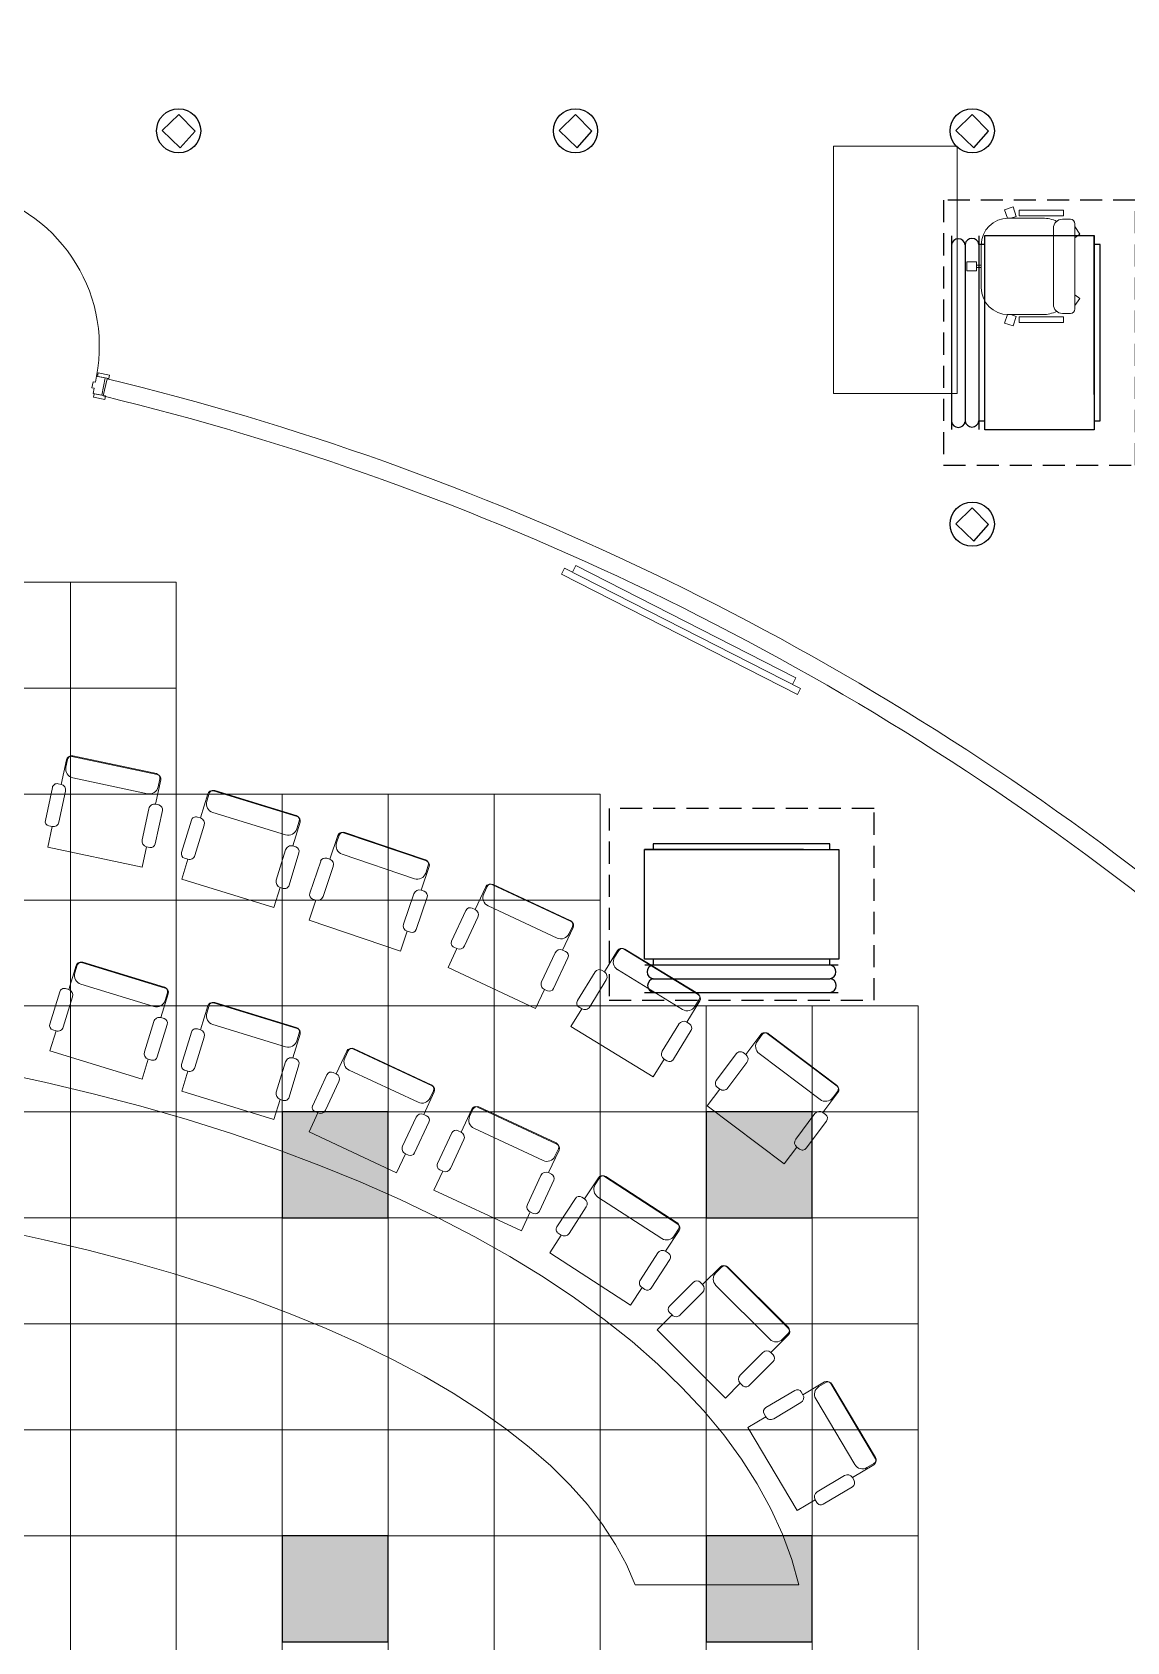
# Model space of a CAD drawing. Header units: millimetres. Extents: x 1722 to 7525, y 2254 to 6279.
# Drawn here: x 3746 to 4365, y 4562 to 5473 of the extents above; entities that cross this region are included whole.
import ezdxf

# ---------------------------------------------------------------- set-up
doc = ezdxf.new("R2010")
doc.units = ezdxf.units.MM
doc.linetypes.add('DASHED2', pattern=[0.375, 0.25, -0.125])
for name, color, linetype in [('-LIGHT', 6, 'Continuous'), ('-SYM', 4, 'Continuous'), ('M-DUCTS', 4, 'Continuous'), ('M-UP', 3, 'Continuous')]:
    doc.layers.add(name, color=color, linetype=linetype)
for name, color, linetype, lineweight in [('A-CLNG', 13, 'Continuous', 9), ('A-CLNG-PATT', 13, 'Continuous', 9), ('A-DOOR', 31, 'Continuous', 9), ('A-DOOR-FRAM', 31, 'Continuous', 18), ('A-WALL', 113, 'Continuous', 9), ('I-FURN', 30, 'Continuous', 9)]:
    doc.layers.add(name, color=color, linetype=linetype, lineweight=lineweight)

# ---------------------------------------------------------------- blocks, each defined once
blk = doc.blocks.new('jsdfksdf')
at = {"layer": 'I-FURN'}
for p, q in [((140621.65, 435230.91), (140691.65, 435230.91)), ((140621.65, 435090.91), (140621.65, 435230.91)), ((140691.65, 435230.91), (140691.65, 435090.91)), ((140723.29, 435196.57), (140718.46, 435195)), ((140718.46, 435195), (140720.01, 435190.21)), ((140720.5, 435190.22), (140740.07, 435190.22)), ((140725.03, 435191.21), (140721.97, 435190.22)), ((140723.29, 435196.57), (140725.03, 435191.21)), ((140726.61, 435194.66), (140751.87, 435194.66)), ((140726.61, 435194.66), (140726.61, 435191.47)), ((140726.61, 435191.47), (140751.87, 435191.47)), ((140755.66, 435189.56), (140751.14, 435189.56)), ((140751.87, 435194.66), (140751.87, 435191.47)), ((140746.08, 435184.49), (140746.08, 435141.33)), ((140758.18, 435187.04), (140758.18, 435138.79)), ((140761.01, 435181.18), (140758.18, 435185.4)), ((140758.18, 435179.12), (140761.01, 435181.18)), ((140705.26, 435174.98), (140705.26, 435150.85)), ((140696.98, 435165.45), (140702.62, 435165.45)), ((140696.98, 435165.45), (140696.98, 435160.37)), ((140702.62, 435165.45), (140702.62, 435160.37)), ((140702.62, 435163.55), (140705.26, 435163.55)), ((140702.62, 435163.55), (140702.62, 435162.28)), ((140702.62, 435162.28), (140705.26, 435162.28)), ((140705.26, 435163.55), (140705.26, 435162.28)), ((140696.98, 435160.37), (140702.62, 435160.37)), ((140758.18, 435146.71), (140761.01, 435144.65)), ((140761.01, 435144.65), (140758.18, 435140.74)), ((140720.01, 435135.61), (140718.46, 435130.82)), ((140720.5, 435135.61), (140740.07, 435135.61)), ((140725.03, 435134.61), (140721.97, 435135.61)), ((140723.29, 435129.25), (140725.03, 435134.61)), ((140726.61, 435134.39), (140751.87, 435134.39)), ((140726.61, 435131.16), (140726.61, 435134.39)), ((140755.66, 435136.26), (140751.14, 435136.26)), ((140751.87, 435131.16), (140751.87, 435134.39)), ((140718.46, 435130.82), (140723.29, 435129.25)), ((140726.61, 435131.16), (140751.87, 435131.16)), ((140691.65, 435090.91), (140621.65, 435090.91)), ((140469.25, 434992.11), (140467.51, 434988.72)), ((140467.51, 434988.72), (140601.1, 434920.5)), ((140602.83, 434923.89), (140469.25, 434992.11)), ((140473.77, 434989.8), (140475.68, 434993.53)), ((140475.68, 434993.53), (140600.22, 434929.93)), ((140600.22, 434929.93), (140598.31, 434926.2)), ((140601.1, 434920.5), (140602.83, 434923.89)), ((140184.3, 434869.58), (140187.26, 434883.52)), ((140187.96, 434883.76), (140187.02, 434879.32)), ((140190.28, 434885.48), (140238.72, 434875.18)), ((140190.98, 434885.71), (140238.18, 434875.68)), ((140182.51, 434869.96), (140184.3, 434869.58)), ((140190.93, 434873.3), (140233.17, 434864.32)), ((140237.74, 434858.33), (140240.68, 434872.17)), ((140240.14, 434872.67), (140239.19, 434868.23)), ((140175.34, 434849.18), (140179.32, 434867.89)), ((140186.79, 434865.75), (140183.05, 434848.17)), ((140263.15, 434850.6), (140267.32, 434864.23)), ((140268.03, 434864.4), (140266.71, 434860.06)), ((140270.49, 434865.91), (140317.86, 434851.43)), ((140271.21, 434866.08), (140317.36, 434851.97)), ((140230.15, 434838.16), (140233.91, 434855.84)), ((140241.6, 434854.76), (140237.6, 434835.95)), ((140237.74, 434858.33), (140239.53, 434857.95)), ((140270.08, 434853.72), (140311.37, 434841.09)), ((140176.75, 434834.08), (140179.22, 434845.68)), ((140179.22, 434845.68), (140177.36, 434846.08)), ((140252.45, 434831.06), (140258.04, 434849.35)), ((140265.3, 434846.56), (140260.04, 434829.38)), ((140261.4, 434851.13), (140263.15, 434850.6)), ((140315.41, 434834.73), (140319.54, 434848.26)), ((140319.04, 434848.8), (140317.72, 434844.47)), ((140344.18, 434842.26), (140391.06, 434826.3)), ((140344.9, 434842.4), (140390.58, 434826.85)), ((140176.75, 434834.08), (140230.17, 434822.72)), ((140230.17, 434822.72), (140232.64, 434834.33)), ((140234.5, 434833.94), (140232.64, 434834.33)), ((140315.41, 434834.73), (140317.16, 434834.19)), ((140336.36, 434827.18), (140340.95, 434840.67)), ((140341.67, 434840.82), (140340.21, 434836.52)), ((140252.54, 434815.88), (140256.01, 434827.23)), ((140256.01, 434827.23), (140254.19, 434827.79)), ((140306.09, 434815.3), (140311.37, 434832.58)), ((140318.94, 434830.84), (140313.32, 434812.45)), ((140325.05, 434807.98), (140331.22, 434826.09)), ((140334.62, 434827.77), (140336.36, 434827.18)), ((140343.39, 434830.08), (140384.26, 434816.16)), ((140252.54, 434815.88), (140304.76, 434799.92)), ((140338.38, 434823.08), (140332.59, 434806.07)), ((140388.09, 434809.68), (140392.65, 434823.07)), ((140392.17, 434823.63), (140390.71, 434819.34)), ((140304.76, 434799.92), (140308.23, 434811.27)), ((140310.05, 434810.71), (140308.23, 434811.27)), ((140378.17, 434790.55), (140383.99, 434807.66)), ((140388.09, 434809.68), (140389.83, 434809.09)), ((140418.7, 434798.75), (140424.72, 434811.67)), ((140425.45, 434811.73), (140423.54, 434807.62)), ((140428.1, 434812.89), (140472.99, 434791.96)), ((140428.83, 434812.96), (140472.57, 434792.57)), ((140324.66, 434792.81), (140328.49, 434804.05)), ((140328.49, 434804.05), (140326.69, 434804.66)), ((140391.5, 434805.68), (140385.31, 434787.47)), ((140405.38, 434780.89), (140413.46, 434798.22)), ((140417.03, 434799.52), (140418.7, 434798.75)), ((140425.99, 434800.87), (140465.13, 434782.62)), ((140324.66, 434792.81), (140376.36, 434775.22)), ((140420.26, 434794.45), (140412.66, 434778.17)), ((140468.23, 434775.76), (140474.21, 434788.59)), ((140473.8, 434789.19), (140471.88, 434785.08)), ((140376.36, 434775.22), (140380.19, 434786.45)), ((140381.99, 434785.84), (140380.19, 434786.45)), ((140403.36, 434765.85), (140408.37, 434776.61)), ((140408.37, 434776.61), (140406.65, 434777.41)), ((140456.3, 434757.82), (140463.94, 434774.2)), ((140471.19, 434771.42), (140463.07, 434753.99)), ((140468.23, 434775.76), (140469.89, 434774.99)), ((140491.84, 434763.41), (140499.27, 434775.57)), ((140500.01, 434775.55), (140497.64, 434771.68)), ((140502.76, 434776.41), (140545.02, 434750.56)), ((140503.5, 434776.39), (140544.67, 434751.21)), ((140188.56, 434753.4), (140192.73, 434767.03)), ((140193.44, 434767.2), (140192.12, 434762.87)), ((140195.9, 434768.72), (140243.26, 434754.24)), ((140196.61, 434768.89), (140242.77, 434754.78)), ((140403.36, 434765.85), (140452.85, 434742.77)), ((140476.6, 434747.16), (140486.58, 434763.47)), ((140490.27, 434764.36), (140491.84, 434763.41)), ((140499.33, 434764.7), (140536.16, 434742.17)), ((140177.86, 434733.86), (140183.45, 434752.15)), ((140186.81, 434753.94), (140188.56, 434753.4)), ((140195.49, 434756.52), (140236.78, 434743.9)), ((140244.45, 434751.61), (140243.13, 434747.27)), ((140452.85, 434742.77), (140457.86, 434753.53)), ((140459.59, 434752.72), (140457.86, 434753.53)), ((140492.91, 434758.96), (140483.53, 434743.63)), ((140190.7, 434749.37), (140185.45, 434732.18)), ((140240.81, 434737.53), (140244.95, 434751.07)), ((140263.15, 434730.6), (140267.32, 434744.23)), ((140268.03, 434744.4), (140266.71, 434740.06)), ((140270.49, 434745.91), (140317.86, 434731.43)), ((140271.21, 434746.08), (140317.36, 434731.97)), ((140472.9, 434732.44), (140479.09, 434742.56)), ((140479.09, 434742.56), (140477.47, 434743.56)), ((140538.48, 434735), (140545.86, 434747.07)), ((140545.51, 434747.72), (140543.15, 434743.85)), ((140231.5, 434718.1), (140236.78, 434735.39)), ((140244.35, 434733.64), (140238.73, 434715.25)), ((140240.81, 434737.53), (140242.57, 434737)), ((140270.08, 434733.72), (140311.37, 434721.09)), ((140524.61, 434718.51), (140534.04, 434733.93)), ((140538.48, 434735), (140540.04, 434734.04)), ((140177.95, 434718.69), (140181.42, 434730.04)), ((140181.42, 434730.04), (140179.6, 434730.59)), ((140252.45, 434711.06), (140258.04, 434729.35)), ((140265.3, 434726.56), (140260.04, 434709.38)), ((140261.4, 434731.13), (140263.15, 434730.6)), ((140315.41, 434714.73), (140319.54, 434728.26)), ((140319.04, 434728.8), (140317.72, 434724.47)), ((140472.9, 434732.44), (140519.48, 434703.95)), ((140540.93, 434730.35), (140530.9, 434713.95)), ((140571.92, 434716.6), (140580.5, 434727.99)), ((140581.23, 434727.9), (140578.5, 434724.28)), ((140584.05, 434728.49), (140623.61, 434698.68)), ((140584.78, 434728.4), (140623.33, 434699.36)), ((140177.95, 434718.69), (140230.17, 434702.72)), ((140315.41, 434714.73), (140317.16, 434714.19)), ((140340, 434705.71), (140346.03, 434718.63)), ((140346.76, 434718.7), (140344.84, 434714.59)), ((140349.4, 434719.86), (140394.29, 434698.93)), ((140350.14, 434719.93), (140393.87, 434699.53)), ((140555.18, 434701.9), (140566.69, 434717.18)), ((140570.45, 434717.71), (140571.92, 434716.6)), ((140579.5, 434717.17), (140613.98, 434691.18)), ((140174.95, 434701.04), (140146.92, 434707.07)), ((140230.17, 434702.72), (140233.64, 434714.07)), ((140235.46, 434713.52), (140233.64, 434714.07)), ((140252.54, 434695.88), (140256.01, 434707.23)), ((140256.01, 434707.23), (140254.19, 434707.79)), ((140306.09, 434695.3), (140311.37, 434712.58)), ((140318.94, 434710.84), (140313.32, 434692.45)), ((140338.34, 434706.48), (140340, 434705.71)), ((140347.3, 434707.84), (140386.44, 434689.59)), ((140519.48, 434703.95), (140525.68, 434714.07)), ((140527.3, 434713.08), (140525.68, 434714.07)), ((140572.55, 434712.08), (140561.74, 434697.73)), ((140202.44, 434694.47), (140174.95, 434701.04)), ((140326.69, 434687.85), (140334.77, 434705.19)), ((140341.57, 434701.42), (140333.97, 434685.13)), ((140550.07, 434687.62), (140557.21, 434697.09)), ((140557.21, 434697.09), (140555.69, 434698.24)), ((140229.35, 434687.39), (140202.44, 434694.47)), ((140255.63, 434679.79), (140229.35, 434687.39)), ((140252.54, 434695.88), (140304.76, 434679.92)), ((140304.76, 434679.92), (140308.23, 434691.27)), ((140310.05, 434690.71), (140308.23, 434691.27)), ((140389.54, 434682.73), (140395.52, 434695.55)), ((140395.1, 434696.16), (140393.19, 434692.05)), ((140550.07, 434687.62), (140593.69, 434654.75)), ((140615.59, 434683.82), (140624.11, 434695.12)), ((140623.83, 434695.8), (140621.1, 434692.18)), ((140281.24, 434671.7), (140255.63, 434679.79)), ((140324.66, 434672.81), (140329.68, 434683.57)), ((140329.68, 434683.57), (140327.95, 434684.37)), ((140377.61, 434664.78), (140385.25, 434681.16)), ((140392.5, 434678.38), (140384.37, 434660.95)), ((140389.54, 434682.73), (140391.2, 434681.95)), ((140410.7, 434672.75), (140416.72, 434685.67)), ((140417.45, 434685.73), (140415.54, 434681.62)), ((140420.1, 434686.89), (140464.99, 434665.96)), ((140420.83, 434686.96), (140464.57, 434666.57)), ((140600.19, 434668.75), (140611.07, 434683.19)), ((140617.58, 434678.96), (140606.01, 434663.6)), ((140615.59, 434683.82), (140617.06, 434682.72)), ((140306.13, 434663.12), (140281.24, 434671.7)), ((140324.66, 434672.81), (140374.16, 434649.73)), ((140397.38, 434654.89), (140405.46, 434672.22)), ((140409.03, 434673.52), (140410.7, 434672.75)), ((140417.99, 434674.87), (140457.13, 434656.62)), ((140330.27, 434654.07), (140306.13, 434663.12)), ((140374.16, 434649.73), (140379.17, 434660.49)), ((140380.9, 434659.69), (140379.17, 434660.49)), ((140412.26, 434668.45), (140404.66, 434652.17)), ((140460.23, 434649.76), (140466.21, 434662.59)), ((140465.8, 434663.19), (140463.88, 434659.08)), ((140593.69, 434654.75), (140600.83, 434664.23)), ((140602.35, 434663.08), (140600.83, 434664.23)), ((140353.62, 434644.56), (140330.27, 434654.07)), ((140400.37, 434650.61), (140398.65, 434651.41)), ((140376.14, 434634.62), (140353.62, 434644.56)), ((140395.36, 434639.85), (140400.37, 434650.61)), ((140448.3, 434631.82), (140455.94, 434648.2)), ((140463.19, 434645.42), (140455.07, 434627.99)), ((140460.23, 434649.76), (140461.89, 434648.99)), ((140480.67, 434634.88), (140488.43, 434646.84)), ((140489.16, 434646.8), (140486.69, 434643)), ((140491.94, 434647.58), (140533.48, 434620.61)), ((140492.68, 434647.55), (140533.15, 434621.27)), ((140397.79, 434624.25), (140376.14, 434634.62)), ((140395.36, 434639.85), (140444.85, 434616.77)), ((140464.99, 434619.05), (140475.41, 434635.09)), ((140479.13, 434635.88), (140480.67, 434634.88)), ((140488.19, 434635.97), (140524.4, 434612.46)), ((140418.53, 434613.47), (140397.79, 434624.25)), ((140444.85, 434616.77), (140449.86, 434627.53)), ((140451.59, 434626.72), (140449.86, 434627.53)), ((140481.62, 434630.41), (140471.83, 434615.34)), ((140148.98, 434617.3), (140174.61, 434611.8)), ((140467.36, 434614.39), (140465.76, 434615.43)), ((140526.52, 434605.23), (140534.23, 434617.09)), ((140533.9, 434617.75), (140531.43, 434613.95)), ((140174.61, 434611.8), (140199.63, 434605.85)), ((140199.63, 434605.85), (140223.99, 434599.47)), ((140438.33, 434602.3), (140418.53, 434613.47)), ((140460.9, 434604.44), (140467.36, 434614.39)), ((140223.99, 434599.47), (140247.63, 434592.66)), ((140457.17, 434590.76), (140438.33, 434602.3)), ((140460.9, 434604.44), (140506.7, 434574.7)), ((140512.21, 434589.12), (140522.06, 434604.28)), ((140528.85, 434600.51), (140518.38, 434584.38)), ((140526.52, 434605.23), (140528.06, 434604.23)), ((140547.43, 434586.44), (140557.51, 434596.52)), ((140558.22, 434596.33), (140555.01, 434593.13)), ((140561.1, 434596.52), (140596.12, 434561.5)), ((140561.81, 434596.33), (140595.94, 434562.21)), ((140247.63, 434592.66), (140270.52, 434585.46)), ((140475, 434578.87), (140457.17, 434590.76)), ((140528.81, 434574.21), (140542.33, 434587.74)), ((140546.13, 434587.74), (140547.43, 434586.44)), ((140270.52, 434585.46), (140292.62, 434577.86)), ((140491.8, 434566.65), (140475, 434578.87)), ((140506.7, 434574.7), (140513.16, 434584.65)), ((140514.76, 434583.61), (140513.16, 434584.65)), ((140547.43, 434581.87), (140534.72, 434569.17)), ((140555.01, 434585.94), (140585.54, 434555.41)), ((140292.62, 434577.86), (140313.88, 434569.87)), ((140313.88, 434569.87), (140334.25, 434561.53)), ((140521.76, 434560.77), (140530.15, 434569.17)), ((140530.15, 434569.17), (140528.81, 434570.51)), ((140334.25, 434561.53), (140353.72, 434552.84)), ((140507.54, 434554.12), (140491.8, 434566.65)), ((140521.76, 434560.77), (140560.38, 434522.16)), ((140353.72, 434552.84), (140372.23, 434543.81)), ((140522.2, 434541.29), (140507.54, 434554.12)), ((140586.11, 434547.9), (140596.12, 434557.9)), ((140595.94, 434558.62), (140592.73, 434555.41)), ((140372.23, 434543.81), (140389.75, 434534.47)), ((140568.77, 434535.12), (140581.55, 434547.9)), ((140587.41, 434542.8), (140573.81, 434529.21)), ((140586.11, 434547.9), (140587.41, 434546.6)), ((140389.75, 434534.47), (140406.25, 434524.83)), ((140535.75, 434528.19), (140522.2, 434541.29)), ((140406.25, 434524.83), (140421.69, 434514.92)), ((140548.17, 434514.84), (140535.75, 434528.19)), ((140560.38, 434522.16), (140568.77, 434530.55)), ((140570.11, 434529.21), (140568.77, 434530.55)), ((140583.21, 434516.74), (140599.65, 434526.51)), ((140603.34, 434525.57), (140604.27, 434524)), ((140604.27, 434524), (140616.53, 434531.28)), ((140617.17, 434530.92), (140613.27, 434528.61)), ((140620.01, 434530.39), (140645.31, 434487.81)), ((140620.65, 434530.04), (140645.3, 434488.55)), ((140421.69, 434514.92), (140436.06, 434504.74)), ((140559.44, 434501.27), (140548.17, 434514.84)), ((140603.15, 434519.57), (140587.7, 434510.39)), ((140611.5, 434521.64), (140633.56, 434484.52)), ((140573.07, 434505.45), (140583.27, 434511.52)), ((140573.07, 434505.45), (140600.96, 434458.51)), ((140583.27, 434511.52), (140582.3, 434513.15)), ((140436.06, 434504.74), (140449.32, 434494.32)), ((140569.53, 434487.49), (140559.44, 434501.27)), ((140449.32, 434494.32), (140461.44, 434483.68)), ((140578.44, 434473.53), (140569.53, 434487.49)), ((140461.44, 434483.68), (140472.41, 434472.84)), ((140612.29, 434468.99), (140627.83, 434478.23)), ((140632.26, 434477.1), (140644.42, 434484.33)), ((140644.42, 434485.07), (140640.52, 434482.75)), ((140472.41, 434472.84), (140482.21, 434461.81)), ((140586.15, 434459.41), (140578.44, 434473.53)), ((140632.26, 434471.84), (140615.73, 434462.02)), ((140632.26, 434477.1), (140633.19, 434475.53)), ((140482.21, 434461.81), (140490.8, 434450.63)), ((140600.96, 434458.51), (140611.17, 434464.57)), ((140612.14, 434462.93), (140611.17, 434464.57)), ((140490.8, 434450.63), (140498.19, 434439.3)), ((140592.65, 434445.15), (140586.15, 434459.41)), ((140597.92, 434430.78), (140592.65, 434445.15)), ((140498.19, 434439.3), (140504.35, 434427.86)), ((140504.35, 434427.86), (140509.28, 434416.32)), ((140601.96, 434416.32), (140597.92, 434430.78)), ((140509.28, 434416.32), (140601.96, 434416.32))]:
    blk.add_line(p, q, dxfattribs=at)
for centre, radius, start, end in [((140720.5, 435174.98), 15.24, 90, 180), ((140740.07, 435172.44), 17.78, 63.83416, 90), ((140751.14, 435184.49), 5.07, 90, 180), ((140755.66, 435187.04), 2.52, 0, 90), ((140720.5, 435150.85), 15.24, 180, 270), ((140740.07, 435153.39), 17.78, 270, 296.1684), ((140751.14, 435141.33), 5.07, 180, 270), ((140755.66, 435138.79), 2.52, 270, 0), ((140191.99, 434878.26), 5.08, 168, 258), ((140189.75, 434883), 2.54, 78, 168), ((140190.45, 434883.23), 2.54, 78, 168), ((140181.95, 434867.33), 2.69, 78, 168), ((140237.65, 434873.19), 2.54, 348, 78), ((140238.2, 434872.7), 2.54, 348, 78), ((140183.63, 434866.42), 3.23, 348, 78), ((140234.23, 434869.29), 5.08, 258, 348), ((140269.75, 434863.48), 2.54, 73, 163), ((140270.46, 434863.65), 2.54, 73, 163), ((140237.07, 434855.17), 3.23, 78, 168), ((140238.97, 434855.32), 2.69, 348, 78), ((140271.57, 434858.58), 5.08, 163, 253), ((140316.62, 434849.55), 2.54, 343, 73), ((140317.11, 434849), 2.54, 343, 73), ((140177.9, 434848.64), 2.62, 168, 258), ((140179.89, 434848.84), 3.23, 258, 348), ((140260.61, 434848.56), 2.69, 73, 163), ((140262.21, 434847.51), 3.23, 343, 73), ((140312.86, 434845.95), 5.08, 253, 343), ((140343.36, 434839.85), 2.54, 71.20193, 161.20193), ((140344.08, 434840), 2.54, 71.20193, 161.20193), ((140233.31, 434837.49), 3.23, 168, 258), ((140235.04, 434836.5), 2.62, 258, 348), ((140314.46, 434831.64), 3.23, 73, 163), ((140316.37, 434831.62), 2.69, 343, 73), ((140345.02, 434834.89), 5.08, 161.20193, 251.20193), ((140254.95, 434830.29), 2.62, 163, 253), ((140256.95, 434830.32), 3.23, 253, 343), ((140333.76, 434825.22), 2.69, 71.20193, 161.20193), ((140335.32, 434824.12), 3.23, 341.20193, 71.20193), ((140389.76, 434824.45), 2.54, 341.20193, 71.20193), ((140390.25, 434823.89), 2.54, 341.20193, 71.20193), ((140309.18, 434814.35), 3.23, 163, 253), ((140385.9, 434820.97), 5.08, 251.20193, 341.20193), ((140310.82, 434813.21), 2.62, 253, 343), ((140327.53, 434807.14), 2.62, 161.20193, 251.20193), ((140329.53, 434807.11), 3.23, 251.20193, 341.20193), ((140387.05, 434806.62), 3.23, 71.20193, 161.20193), ((140388.96, 434806.54), 2.69, 341.20193, 71.20193), ((140428.14, 434805.48), 5.08, 155, 245), ((140427.02, 434810.59), 2.54, 65, 155), ((140427.75, 434810.66), 2.54, 65, 155), ((140415.9, 434797.09), 2.69, 65, 155), ((140417.33, 434795.82), 3.23, 335, 65), ((140381.23, 434789.51), 3.23, 161.20193, 251.20193), ((140471.49, 434790.27), 2.54, 335, 65), ((140471.91, 434789.66), 2.54, 335, 65), ((140382.83, 434788.32), 2.62, 251.20193, 341.20193), ((140407.75, 434779.78), 2.62, 155, 245), ((140467.27, 434787.23), 5.08, 245, 335), ((140409.74, 434779.53), 3.23, 245, 335), ((140466.87, 434772.84), 3.23, 65, 155), ((140468.76, 434772.55), 2.69, 335, 65), ((140501.98, 434769.03), 5.08, 148.54941, 238.54941), ((140501.44, 434774.24), 2.54, 58.54941, 148.54941), ((140502.18, 434774.23), 2.54, 58.54941, 148.54941), ((140196.98, 434761.38), 5.08, 163, 253), ((140195.16, 434766.29), 2.54, 73, 163), ((140195.87, 434766.46), 2.54, 73, 163), ((140488.87, 434762.07), 2.69, 58.54941, 148.54941), ((140490.15, 434760.65), 3.23, 328.54941, 58.54941), ((140186.02, 434751.37), 2.69, 73, 163), ((140187.61, 434750.31), 3.23, 343, 73), ((140242.02, 434752.35), 2.54, 343, 73), ((140242.52, 434751.81), 2.54, 343, 73), ((140459.23, 434756.45), 3.23, 155, 245), ((140460.7, 434755.09), 2.62, 245, 335), ((140543.35, 434749.05), 2.54, 328.54941, 58.54941), ((140238.27, 434748.76), 5.08, 253, 343), ((140269.75, 434743.48), 2.54, 73, 163), ((140270.46, 434743.65), 2.54, 73, 163), ((140478.83, 434745.79), 2.62, 148.54941, 238.54941), ((140480.77, 434745.32), 3.23, 238.54941, 328.54941), ((140538.81, 434746.5), 5.08, 238.54941, 328.54941), ((140543.69, 434748.4), 2.54, 328.54941, 58.54941), ((140180.36, 434733.1), 2.62, 163, 253), ((140239.87, 434734.45), 3.23, 73, 163), ((140241.78, 434734.43), 2.69, 343, 73), ((140271.57, 434738.58), 5.08, 163, 253), ((140536.79, 434732.25), 3.23, 58.54941, 148.54941), ((140538.64, 434731.75), 2.69, 328.54941, 58.54941), ((140182.36, 434733.13), 3.23, 253, 343), ((140260.61, 434728.56), 2.69, 73, 163), ((140262.21, 434727.51), 3.23, 343, 73), ((140312.86, 434725.95), 5.08, 253, 343), ((140316.62, 434729.55), 2.54, 343, 73), ((140317.11, 434729), 2.54, 343, 73), ((140582.55, 434721.22), 5.08, 143, 233), ((140582.52, 434726.46), 2.54, 53, 143), ((140583.25, 434726.38), 2.54, 53, 143), ((140234.58, 434717.16), 3.23, 163, 253), ((140236.23, 434716.02), 2.62, 253, 343), ((140314.46, 434711.64), 3.23, 73, 163), ((140348.33, 434717.56), 2.54, 65, 155), ((140349.06, 434717.63), 2.54, 65, 155), ((140527.36, 434716.83), 3.23, 148.54941, 238.54941), ((140568.84, 434715.56), 2.69, 53, 143), ((140569.97, 434714.02), 3.23, 323, 53), ((140254.95, 434710.29), 2.62, 163, 253), ((140256.95, 434710.32), 3.23, 253, 343), ((140316.37, 434711.62), 2.69, 343, 73), ((140337.21, 434704.05), 2.69, 65, 155), ((140338.64, 434702.78), 3.23, 335, 65), ((140349.45, 434712.44), 5.08, 155, 245), ((140528.66, 434715.31), 2.62, 238.54941, 328.54941), ((140392.8, 434697.23), 2.54, 335, 65), ((140393.22, 434696.62), 2.54, 335, 65), ((140557.27, 434700.33), 2.62, 143, 233), ((140559.16, 434699.67), 3.23, 233, 323), ((140621.8, 434697.33), 2.54, 323, 53), ((140622.08, 434696.65), 2.54, 323, 53), ((140309.18, 434694.35), 3.23, 163, 253), ((140310.82, 434693.21), 2.62, 253, 343), ((140329.06, 434686.75), 2.62, 155, 245), ((140388.58, 434694.19), 5.08, 245, 335), ((140617.04, 434695.24), 5.08, 233, 323), ((140331.04, 434686.5), 3.23, 245, 335), ((140388.18, 434679.8), 3.23, 65, 155), ((140390.07, 434679.52), 2.69, 335, 65), ((140420.14, 434679.48), 5.08, 155, 245), ((140419.02, 434684.59), 2.54, 65, 155), ((140419.75, 434684.66), 2.54, 65, 155), ((140613.65, 434681.24), 3.23, 53, 143), ((140615.44, 434680.57), 2.69, 323, 53), ((140407.9, 434671.09), 2.69, 65, 155), ((140409.33, 434669.82), 3.23, 335, 65), ((140380.54, 434663.42), 3.23, 155, 245), ((140382, 434662.06), 2.62, 245, 335), ((140463.49, 434664.27), 2.54, 335, 65), ((140463.91, 434663.66), 2.54, 335, 65), ((140602.77, 434666.81), 3.23, 143, 233), ((140603.92, 434665.17), 2.62, 233, 323), ((140399.75, 434653.78), 2.62, 155, 245), ((140401.74, 434653.53), 3.23, 245, 335), ((140459.27, 434661.23), 5.08, 245, 335), ((140458.87, 434646.84), 3.23, 65, 155), ((140460.76, 434646.55), 2.69, 335, 65), ((140490.95, 434640.23), 5.08, 147, 237), ((140490.56, 434645.45), 2.54, 57, 147), ((140491.29, 434645.42), 2.54, 57, 147), ((140477.66, 434633.63), 2.69, 57, 147), ((140478.91, 434632.17), 3.23, 327, 57), ((140451.23, 434630.45), 3.23, 155, 245), ((140452.7, 434629.09), 2.62, 245, 335), ((140467.19, 434617.62), 2.62, 147, 237), ((140469.12, 434617.1), 3.23, 237, 327), ((140531.77, 434619.14), 2.54, 327, 57), ((140532.1, 434618.48), 2.54, 327, 57), ((140524.76, 434602.52), 3.23, 57, 147), ((140527.17, 434616.72), 5.08, 237, 327), ((140526.6, 434601.97), 2.69, 327, 57), ((140559.3, 434594.72), 2.54, 45, 135), ((140560.01, 434594.54), 2.54, 45, 135), ((140514.92, 434587.36), 3.23, 147, 237), ((140544.23, 434585.84), 2.69, 45, 135), ((140558.6, 434589.54), 5.08, 135, 225), ((140516.18, 434585.81), 2.62, 237, 327), ((140545.14, 434584.16), 3.23, 315, 45), ((140530.66, 434572.36), 2.62, 135, 225), ((140532.44, 434571.45), 3.23, 225, 315), ((140594.14, 434560.41), 2.54, 315, 45), ((140594.33, 434559.7), 2.54, 315, 45), ((140589.14, 434559), 5.08, 225, 315), ((140583.83, 434545.62), 3.23, 45, 135), ((140585.51, 434544.7), 2.69, 315, 45), ((140571.05, 434532.83), 3.23, 135, 225), ((140571.96, 434531.06), 2.62, 225, 315), ((140601.03, 434524.2), 2.69, 30.71939, 120.71939), ((140601.5, 434522.35), 3.23, 300.71939, 30.71939), ((140615.87, 434524.24), 5.08, 120.71939, 210.71939), ((140617.82, 434529.09), 2.54, 30.71939, 120.71939), ((140618.47, 434528.74), 2.54, 30.71939, 120.71939), ((140584.55, 434514.49), 2.62, 120.71939, 210.71939), ((140586.05, 434513.17), 3.23, 210.71939, 300.71939), ((140643.12, 434487.25), 2.54, 300.71939, 30.71939), ((140643.13, 434486.52), 2.54, 300.71939, 30.71939), ((140629.48, 434475.45), 3.23, 30.71939, 120.71939), ((140637.93, 434487.12), 5.08, 210.71939, 300.71939), ((140613.94, 434466.22), 3.23, 120.71939, 210.71939), ((140630.88, 434474.15), 2.69, 300.71939, 30.71939), ((140614.39, 434464.27), 2.62, 210.71939, 300.71939)]:
    blk.add_arc(centre, radius, start, end, dxfattribs=at)
blk = doc.blocks.new('*U138')
at = {"layer": '-LIGHT'}
h = blk.add_hatch(color=256, dxfattribs=at)
h.set_gradient(color1=(250, 230, 5), color2=(251, 249, 157), tint=1, name='SPHERICAL')
h.paths.add_polyline_path([(-30, -30), (30, -30), (30, 30), (-30, 30)])
at = {"layer": '-SYM', "color": 4}
blk.add_lwpolyline([(-30, -30), (30, -30), (30, 30), (-30, 30)], close=True, dxfattribs=at)
blk = doc.blocks.new('leee')
at = {"layer": '-LIGHT', "color": 2}
blk.add_lwpolyline([(0.96, -9.63), (9.27, -0.26), (0.04, 9.25), (-9.25, 0.1)], close=True, dxfattribs=at)
at = {"layer": '-SYM'}
blk.add_circle((0, 0), 12.5, dxfattribs=at)
blk = doc.blocks.new('A$C6E631D91')
at = {"layer": 'M-DUCTS', "color": 244, "linetype": 'DASHED2', "ltscale": 500, "true_color": 0x991b1e}
for points in [[(-32035.9, 3770.2), (-32035.9, 2270.2), (-30950, 2270.2), (-30950, 3770.2)], [(-33929.7, -760), (-32429.7, -760), (-32429.7, 326), (-33929.7, 326)]]:
    blk.add_lwpolyline(points, close=True, dxfattribs=at)
at = {"layer": 'M-UP', "color": 244, "true_color": 0x991b1e}
for p, q in [((-31991.4, 3568.8), (-31991.4, 2472.8)), ((-31835.9, 3568.2), (-31835.9, 2472.2)), ((-31183, 2670.2, 0), (-31183, 3570.2)), ((-31913.9, 3520.2), (-31913.9, 2520.2)), ((-32829.7, 93, 0), (-33729.7, 93)), ((-33727.7, -560), (-32631.7, -560)), ((-33679.7, -637.9), (-32679.7, -637.9)), ((-33728.4, -715.5), (-32632.4, -715.5))]:
    blk.add_line(p, q, dxfattribs=at)
for points in [[(-31803, 2470.2), (-31803, 3570.2), (-31183, 3570.2), (-31183, 2470.2)], [(-31803, 2520.2), (-31803, 3520.2), (-31835.9, 3520.2), (-31835.9, 2520.2)], [(-31150, 2520.2), (-31150, 3520.2), (-31183, 3520.2), (-31183, 2520.2)], [(-32629.7, -527), (-33729.7, -527), (-33729.7, 93), (-32629.7, 93)], [(-32679.7, 126), (-33679.7, 126), (-33679.7, 93), (-32679.7, 93)], [(-32679.7, -527), (-33679.7, -527), (-33679.7, -560), (-32679.7, -560)]]:
    blk.add_lwpolyline(points, close=True, dxfattribs=at)
for centre, start, end in [((-31874.9, 3515), 7.50004, 172.49996), ((-31952.5, 3512.5), 7.50004, 172.49996), ((-31952.5, 2522.8), 187.50004, 352.49996), ((-31874.9, 2525.3), 187.50004, 352.49996), ((-33674.6, -599), 97.50004, 262.49996), ((-33672.1, -676.5), 97.50004, 262.49996), ((-32684.9, -599), 277.50004, 82.49996), ((-32682.3, -676.5), 277.50004, 82.49996)]:
    blk.add_arc(centre, 39.3, start, end, dxfattribs=at)
blk = doc.blocks.new('za-IN-Partition MDF door-single panel - 100 x 210-6098024-08-Fourth Floor Level__18_90 -Furniure')
at = {"layer": 'A-DOOR'}
for p, q in [((-521.4, 73.2), (-456.4, 73.2)), ((-521.4, 53.2), (-521.4, 73.2)), ((-456.4, 53.2), (-521.4, 53.2)), ((-456.4, 73.2), (-456.4, 53.2)), ((456.3, 73.2), (521.3, 73.2)), ((456.3, 53.2), (456.3, 73.2)), ((521.3, 53.2), (456.3, 53.2)), ((521.3, 73.2), (521.3, 53.2)), ((-521.4, -46.8), (-456.4, -46.8)), ((-521.4, -66.8), (-521.4, -46.8)), ((-456.4, -66.8), (-521.4, -66.8)), ((-456.4, -46.8), (-456.4, -66.8)), ((415, -46.8), (450, -46.8)), ((415, -946.8), (415, -46.8)), ((450, -46.8), (450, -946.8)), ((456.3, -46.8), (521.3, -46.8)), ((456.3, -66.8), (456.3, -46.8)), ((521.3, -66.8), (456.3, -66.8)), ((521.3, -46.8), (521.3, -66.8)), ((450, -946.8), (415, -946.8))]:
    blk.add_line(p, q, dxfattribs=at)
blk.add_arc((450, -46.8), 900, 180, 270, dxfattribs=at)
at = {"layer": 'A-DOOR-FRAM'}
for p, q in [((-500, 53.2), (-450, 53.2)), ((-500, -46.8), (-500, 53.2)), ((-450, 53.2), (-450, 23.1)), ((-450, 23.1), (-437.3, 23.1)), ((-437.3, 23.1), (-437.3, -11.8)), ((437.3, 23.1), (450, 23.1)), ((437.3, -11.8), (437.3, 23.1)), ((450, 53.2), (500, 53.2)), ((450, 23.1), (450, 53.2)), ((500, 53.2), (500, -46.8)), ((-450, -46.8), (-500, -46.8)), ((-450, -11.8), (-450, -46.8)), ((-437.3, -11.8), (-450, -11.8)), ((450, -11.8), (437.3, -11.8)), ((450, -46.8), (450, -11.8)), ((500, -46.8), (450, -46.8))]:
    blk.add_line(p, q, dxfattribs=at)
blk = doc.blocks.new('A$C712001A8')
at = {"layer": 'A-DOOR', "rotation": 169.1976082920839}
blk.add_blockref('za-IN-Partition MDF door-single panel - 100 x 210-6098024-08-Fourth Floor Level__18_90 -Furniure', (-37282.5, 2812.3), dxfattribs=at)

msp = doc.modelspace()

# ---------------------------------------------------------------- linework, layer by layer
at = {"layer": 'A-CLNG'}
for p, q in [((3827.32, 5161.7), (3047.32, 5161.7)), ((3827.32, 5041.7), (3827.32, 5161.7)), ((4067.32, 5041.7), (3827.32, 5041.7)), ((4067.32, 4921.7), (4067.32, 5041.7)), ((4247.32, 4921.7), (4067.32, 4921.7)), ((4247.32, 4021.7), (4247.32, 4921.7))]:
    msp.add_line(p, q, dxfattribs=at)
at = {"layer": 'A-CLNG-PATT', "color": 244, "true_color": 0x991b1e}
for p, q in [((3047.32, 5161.68), (3827.32, 5161.68)), ((3767.32, 5161.7), (3767.32, 4021.7)), ((3047.32, 5101.68), (3827.32, 5101.68)), ((2807.32, 5041.68), (4067.32, 5041.68)), ((3827.32, 5041.7), (3827.32, 4021.7)), ((3887.32, 5041.7), (3887.32, 4021.7)), ((3947.32, 5041.7), (3947.32, 4021.7)), ((4007.32, 5041.7), (4007.32, 4021.7)), ((2807.32, 4981.68), (4067.32, 4981.68)), ((2627.32, 4921.68), (4247.32, 4921.68)), ((4067.32, 4921.7), (4067.32, 4021.7)), ((4127.32, 4921.7), (4127.32, 4021.7)), ((4187.32, 4921.7), (4187.32, 4021.7)), ((2627.32, 4861.68), (4247.32, 4861.68)), ((2627.32, 4801.68), (4247.32, 4801.68)), ((2627.32, 4741.68), (4247.32, 4741.68)), ((2627.32, 4681.68), (4247.32, 4681.68)), ((2627.32, 4621.68), (4247.32, 4621.68))]:
    msp.add_line(p, q, dxfattribs=at)
at = {"layer": 'A-WALL', "color": 7, "lineweight": 15}
msp.add_line((3785.84, 5267.07), (3788.11, 5276.81), dxfattribs=at)
for centre, radius, start, end in [((4800.3, -1264.71), 6879.6, 93.41665, 112.440217), ((3419.27, 3753.71), 1567.12, 52.40677, 76.38726), ((3420.48, 3757.89), 1552.77, 52.05464, 76.39101)]:
    msp.add_arc(centre, radius, start, end, dxfattribs=at)

# ---------------------------------------------------------------- block references
at = {"layer": '-LIGHT'}
for name, p in [('leee', (3828.63, 5417.21)), ('leee', (4053.3, 5417.21)), ('leee', (4277.96, 5417.21)), ('leee', (4277.96, 5194.49)), ('*U138', (3917.32, 4831.68)), ('*U138', (4157.32, 4831.68)), ('*U138', (3917.32, 4591.68)), ('*U138', (4157.32, 4591.68))]:
    msp.add_blockref(name, p, dxfattribs=at)
at = {"layer": '-LIGHT', "color": 2, "xscale": 0.1, "yscale": 0.1, "zscale": 0.1}
msp.add_blockref('A$C712001A8', (7465.3, 5000.9), dxfattribs=at)
at = {"layer": 'A-CLNG-PATT', "xscale": 0.1, "yscale": 0.1, "zscale": 0.1}
msp.add_blockref('A$C6E631D91', (7465.3, 5000.9), dxfattribs=at)
at = {"layer": 'I-FURN'}
msp.add_blockref('jsdfksdf', (-136422.17, -429822.45), dxfattribs=at)

doc.saveas('drawing.dxf')
